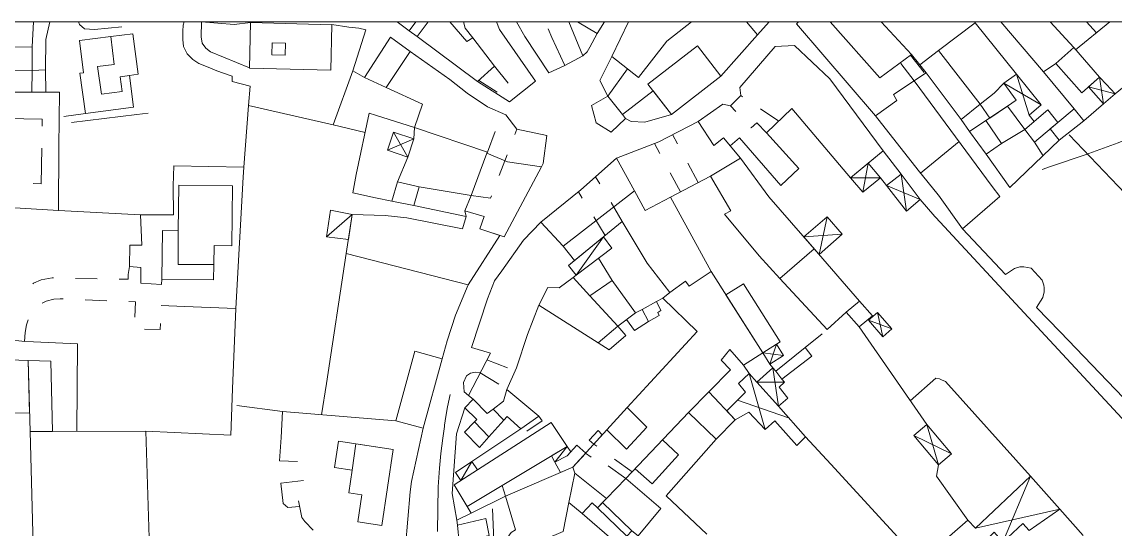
# Model space of a CAD drawing. Header units: millimetres. Extents: x 4297 to 8160, y 446 to 1634.
# Drawn here: x 7338.6 to 7588.2, y 1056.5 to 1172.2 of the extents above; entities that cross this region are included whole.
import ezdxf

# ---------------------------------------------------------------- set-up
doc = ezdxf.new("R2010")
doc.units = ezdxf.units.MM
doc.header["$LTSCALE"] = 0.1
doc.layers.add('1_CARTIGLIO', color=7, linetype='Continuous', lineweight=9)

msp = doc.modelspace()

# ---------------------------------------------------------------- linework, layer by layer
at = {"layer": '1_CARTIGLIO'}
for p, q in [((6883.88, 1172.25), (7739.84, 1172.25)), ((7341.03, 1166.57, 219.14), (7341.31, 1172.25, 219.14)), ((7344.14, 1168.24), (7345.05, 1172.25)), ((7351.55, 1172.25), (7351.78, 1171.64)), ((7351.78, 1171.64), (7352.93, 1170.69)), ((7352.93, 1170.69), (7355.24, 1170.48)), ((7355.24, 1170.48), (7361.46, 1171.11)), ((7375.41, 1170.11), (7375.49, 1171.52)), ((7375.49, 1171.52), (7375.69, 1172.25)), ((7379.61, 1168.85, 225.3), (7379.64, 1172.23, 225.3)), ((7379.64, 1172.23, 225.89), (7387.12, 1171.67, 225.89)), ((7387.12, 1171.67, 225.88), (7390.85, 1172.09, 225.88)), ((7409.44, 1171.62, 229.97), (7413.25, 1171.04, 229.97)), ((7413.25, 1171.04, 230.23), (7415.58, 1170.83, 230.23)), ((7415.58, 1170.83, 230.62), (7417.14, 1170.45, 230.62)), ((7453.46, 1168.9, 236.6), (7451.54, 1172.25, 236.6)), ((7458.78, 1170.69), (7459.63, 1168.72)), ((7466.72, 1164.48, 236.33), (7463.51, 1172.25, 236.33)), ((7506.57, 1169.26, 240.17), (7504.05, 1172.25, 240.17)), ((7509.21, 1172.25, 240.32), (7506.57, 1169.26, 240.32)), ((7571.85, 1160.82, 239.48), (7562.16, 1172.25, 239.48)), ((7578.77, 1166.37), (7573.42, 1172.25)), ((7579.2, 1165.88), (7586.98, 1172.25)), ((7583.94, 1169.76), (7581.67, 1172.25)), ((7588.2, 1155.83), (7608.12, 1172.25)), ((7344.05, 1161.3), (7344.14, 1168.24)), ((7375.41, 1168.26), (7375.41, 1170.11)), ((7375.55, 1166.64), (7375.41, 1168.26)), ((7379.79, 1167.4, 225.32), (7379.61, 1168.85, 225.32)), ((7417.14, 1170.45, 230.94), (7414.23, 1161.07, 230.94)), ((7442.66, 1158.64, 232.75), (7428.88, 1168.9, 232.75)), ((7458.96, 1160.64, 236.61), (7453.46, 1168.9, 236.61)), ((7459.63, 1168.72, 236.33), (7462.57, 1162.31, 236.33)), ((7469.99, 1169.6, 236.66), (7468.31, 1166.45, 236.66)), ((7498.2, 1159.85), (7506.57, 1169.26)), ((7376.41, 1164.94), (7375.55, 1166.64)), ((7380.67, 1166.29, 225.32), (7379.79, 1167.4, 225.32)), ((7381.73, 1165.38, 225.32), (7380.67, 1166.29, 225.32)), ((7468.31, 1166.45, 236.55), (7467.66, 1165.4, 236.55)), ((7377.64, 1163.64), (7376.41, 1164.94)), ((7379.08, 1162.76), (7377.64, 1163.64)), ((7390.59, 1161.73, 225.42), (7381.73, 1165.38, 225.42)), ((7462.57, 1162.31, 236.33), (7466.72, 1164.48, 236.33)), ((7467.66, 1165.4, 236.45), (7466.72, 1164.48, 236.45)), ((7541.53, 1164.65), (7544.64, 1160.73)), ((7381.14, 1161.9), (7379.08, 1162.76)), ((7383.13, 1161.11), (7381.14, 1161.9)), ((7386.41, 1159.98), (7383.13, 1161.11)), ((7414.23, 1161.07), (7409.71, 1148.78)), ((7414.23, 1161.07, 230.91), (7416.9, 1159.54, 230.91)), ((7446.55, 1162.17), (7449.67, 1158.26)), ((7462.57, 1162.31, 236.35), (7458.96, 1160.64, 236.35)), ((7542.35, 1158.81), (7539.32, 1162.78)), ((7574.67, 1162.75, 239.47), (7571.85, 1160.82, 239.47)), ((7578.88, 1152.43), (7571.85, 1160.82)), ((7386.63, 1159.9), (7386.41, 1159.98)), ((7386.63, 1158.64), (7386.63, 1159.9)), ((7390.78, 1157.55), (7386.63, 1158.64)), ((7442.95, 1158.9), (7447.17, 1156.22)), ((7542.35, 1158.81, 236.29), (7560.17, 1134.67, 236.29)), ((7347.2, 1156.19, 216.35), (7330.02, 1156.22, 216.35)), ((7347.1, 1143.72, 218.09), (7347.2, 1156.19, 218.09)), ((7390.39, 1153.17), (7390.78, 1157.55)), ((7389.3, 1139.11), (7390.39, 1153.17)), ((7409.71, 1148.78), (7390.39, 1153.17)), ((7472.45, 1155.33), (7468.72, 1153.21)), ((7468.72, 1153.21), (7469.72, 1149.21)), ((7475.76, 1151.13, 237.52), (7472.45, 1155.33, 237.52)), ((7501.67, 1151.8), (7500.44, 1153.12)), ((7503.13, 1155.19), (7502.76, 1155.44)), ((7581.06, 1149.7), (7585.6, 1153.59)), ((7353.15, 1151.32), (7348.19, 1150.7)), ((7349.98, 1149.32), (7364.87, 1151.11)), ((7364.87, 1151.11), (7367.46, 1151.42)), ((7417.96, 1151.42), (7414.95, 1137.45)), ((7419.4, 1150.96), (7417.96, 1151.42)), ((7428.28, 1148.12), (7419.4, 1150.96)), ((7511.44, 1149.62), (7507.29, 1152.4)), ((7543.24, 1138.39, 236.75), (7533.53, 1150.81, 236.75)), ((7334.93, 1150.24), (7343.31, 1150.09)), ((7343.31, 1150.09), (7343.28, 1148.47)), ((7409.71, 1148.78), (7417.01, 1147.03)), ((7428.12, 1145.56), (7428.28, 1148.12)), ((7469.72, 1149.21), (7473.18, 1147.08)), ((7473.18, 1147.08), (7476.48, 1150.22)), ((7505.1, 1148.08), (7505.06, 1148.13)), ((7506.42, 1149.23), (7505.1, 1148.08)), ((7508.67, 1146.97), (7506.42, 1149.23)), ((7553.06, 1149.97), (7555.01, 1147.27)), ((7444.91, 1142.56), (7446.67, 1147.24)), ((7451.19, 1146.58), (7451.66, 1147.81)), ((7488.32, 1144.41), (7487.19, 1146.54)), ((7593.77, 1129.65), (7577.73, 1146.49)), ((7343.19, 1143.47), (7343.04, 1135.28)), ((7346.98, 1129.22, 218.04), (7347.1, 1143.72, 218.04)), ((7484.26, 1142.26), (7483.04, 1144.52)), ((7552.59, 1144.94, 237.3), (7543.78, 1137.72, 237.3)), ((7564.22, 1134.49), (7575.46, 1145.23)), ((7569.78, 1144.82), (7571.77, 1141.7)), ((7424.42, 1135.74), (7426.75, 1141.42)), ((7447.61, 1137.24), (7449.4, 1141.91)), ((7558.76, 1142.06), (7564.22, 1134.49)), ((7373.31, 1139.42), (7373.21, 1134.82)), ((7389.3, 1139.11), (7373.31, 1139.42)), ((7389.17, 1136.8, 224.49), (7389.3, 1139.11, 224.49)), ((7493.03, 1135.58), (7490.68, 1139.99)), ((7547.82, 1132.79, 237.42), (7543.24, 1138.39, 237.42)), ((7387.46, 1106.85, 224.51), (7389.17, 1136.8, 224.51)), ((7414.95, 1137.45), (7414.18, 1133.22)), ((7470.57, 1135.3), (7469.6, 1136.91)), ((7489.01, 1133.46), (7486.63, 1137.85)), ((7343.04, 1135.28), (7341.24, 1135.38)), ((7373.24, 1128.26, 223.48), (7373.21, 1134.82, 223.48)), ((7414.18, 1133.22), (7419.4, 1132.15)), ((7466.57, 1132.05), (7465.7, 1133.48)), ((7560.17, 1134.67, 236.14), (7561.87, 1132.38, 236.14)), ((7419.4, 1132.15), (7423.09, 1131.39)), ((7441.21, 1132.65), (7445.63, 1132.07)), ((7445.63, 1132.07), (7445.83, 1132.57)), ((7475.72, 1126.73), (7473.14, 1131.02)), ((7547.09, 1127.89), (7543.73, 1131.71)), ((7547.89, 1132.7, 236.39), (7547.82, 1132.79, 236.39)), ((7553.36, 1125.06, 236.39), (7547.89, 1132.7, 236.39)), ((7561.87, 1132.38, 235.97), (7553.36, 1125.06, 235.97)), ((7331.51, 1130.17, 217.97), (7346.98, 1129.22, 217.97)), ((7346.98, 1129.22), (7365.72, 1128.24)), ((7365.72, 1128.24, 223.39), (7369.07, 1128.25, 223.39)), ((7366.06, 1121.33, 223.31), (7365.72, 1128.24, 223.31)), ((7369.07, 1128.25, 223.48), (7373.24, 1128.26, 223.48)), ((7471.8, 1123.53), (7469.18, 1127.79)), ((7547.3, 1127.65), (7547.09, 1127.89)), ((7567.48, 1105.88), (7547.3, 1127.65)), ((7563.21, 1114.66, 235.97), (7553.36, 1125.06, 235.97)), ((7363.24, 1116.45, 222.94), (7363.32, 1121.3, 222.94)), ((7363.32, 1121.3, 223.26), (7366.06, 1121.33, 223.26)), ((7412.71, 1119.4), (7408.17, 1089.74)), ((7473.43, 1113.26), (7470.31, 1118.34)), ((7363.24, 1116.45), (7362.88, 1114.63)), ((7365.77, 1116.21, 223.52), (7363.24, 1116.45, 223.52)), ((7365.79, 1112.62, 223.54), (7365.77, 1116.21, 223.54)), ((7565.25, 1115.97, 235.46), (7564.55, 1115.55, 235.46)), ((7566.5, 1116.35, 235.45), (7565.25, 1115.97, 235.45)), ((7567.39, 1116.41, 235.42), (7566.5, 1116.35, 235.42)), ((7569.02, 1116.08, 235.4), (7567.39, 1116.41, 235.4)), ((7343.06, 1113.43), (7341.32, 1112.64)), ((7345.59, 1113.83), (7343.06, 1113.43)), ((7345.86, 1113.83), (7345.59, 1113.83)), ((7355.86, 1113.67), (7350.86, 1113.75)), ((7362.92, 1113.55), (7360.86, 1113.58)), ((7362.88, 1114.63), (7362.92, 1113.55)), ((7370.62, 1113.58, 223.53), (7370.54, 1112.33, 223.53)), ((7564.55, 1115.55, 235.46), (7563.21, 1114.66, 235.46)), ((7571.95, 1112.22, 234.75), (7571.57, 1113.33, 234.75)), ((7341.32, 1112.64), (7341.11, 1112.49)), ((7370.54, 1112.33, 223.54), (7365.79, 1112.62, 223.54)), ((7437.6, 1105.38), (7440.55, 1112.24)), ((7571.69, 1109.38, 234.75), (7572.01, 1110.65, 234.75)), ((7572.01, 1111.58, 234.75), (7571.95, 1112.22, 234.75)), ((7572.01, 1110.65, 234.75), (7572.01, 1111.58, 234.75)), ((7343.27, 1108.05), (7344.21, 1108.58)), ((7344.21, 1108.58), (7345.91, 1109.02)), ((7345.91, 1109.02), (7347.35, 1109.07)), ((7347.35, 1109.07), (7348.07, 1109.05)), ((7353.06, 1108.85), (7358.06, 1108.64)), ((7363.06, 1108.44), (7364.56, 1108.39)), ((7364.56, 1108.39), (7364.4, 1104.89)), ((7483.54, 1108.44), (7484.99, 1109.25)), ((7570.28, 1107.12, 234.74), (7571.69, 1109.38, 234.74)), ((7375.74, 1107.33), (7370.41, 1107.55)), ((7387.46, 1106.85), (7375.74, 1107.33)), ((7386.76, 1088.58), (7387.46, 1106.85)), ((7478.72, 1105.88), (7480.28, 1106.61)), ((7587.87, 1083.88), (7567.48, 1105.88)), ((7575.65, 1101.53, 234.74), (7570.28, 1107.12, 234.74)), ((7339.41, 1101.37), (7339.7, 1103.17)), ((7339.7, 1103.17), (7340.1, 1104.27)), ((7370.25, 1102.05), (7370.29, 1103.43)), ((7435.71, 1099.51), (7437.6, 1105.38)), ((7476.67, 1104.33), (7478.53, 1101.87)), ((7478.53, 1101.87), (7481.67, 1103.92)), ((7339.24, 1099.37), (7339.41, 1101.37)), ((7366.63, 1102.17), (7370.25, 1102.05)), ((7517.46, 1097.99), (7521.35, 1101.12)), ((7529.76, 1102.65), (7545.23, 1080.39)), ((7596.44, 1079.9, 234.41), (7575.65, 1101.53, 234.41)), ((7341.3, 1099.26, 215.33), (7339.32, 1099.36, 215.33)), ((7351.35, 1098.78, 215.48), (7341.3, 1099.26, 215.48)), ((7351.16, 1078.83, 216.25), (7351.35, 1098.78, 216.25)), ((7444.82, 1095.15), (7449.48, 1093.34)), ((7503.41, 1093.93), (7504.68, 1092.04)), ((7509.38, 1094.19), (7510.08, 1093.37)), ((7439.45, 1089.98), (7440.17, 1091.51)), ((7440.17, 1091.51), (7441.09, 1092.11)), ((7441.09, 1092.11), (7442.13, 1092.36)), ((7442.13, 1092.36), (7443.29, 1092.23)), ((7443.29, 1092.23), (7447.53, 1089.58)), ((7547.3, 1091), (7541.46, 1085.83)), ((7548.1, 1090.84), (7547.3, 1091)), ((7548.62, 1090.62), (7548.1, 1090.84)), ((7386.35, 1077.99), (7386.76, 1088.58)), ((7408.17, 1089.74), (7407.08, 1082.65)), ((7439.61, 1087.85), (7439.45, 1089.98)), ((7549.53, 1090.23), (7548.62, 1090.62)), ((7568.87, 1068.62), (7549.53, 1090.23)), ((7435.84, 1084.44, 230.41), (7436.39, 1087.28, 230.41)), ((7440.57, 1087.05), (7439.61, 1087.85)), ((7398.14, 1083.39, 225.63), (7387.7, 1084.75, 225.63)), ((7397.81, 1077.43, 227.1), (7398.14, 1083.39, 227.1)), ((7398.14, 1083.39), (7419.4, 1081.64)), ((7435.46, 1082.21, 230.63), (7435.84, 1084.44, 230.63)), ((7437.88, 1078.31, 233.81), (7439.8, 1084.24, 233.81)), ((7602.96, 1067.6), (7587.87, 1083.88)), ((7419.4, 1081.64), (7423.98, 1081.27)), ((7435.14, 1080.22, 230.63), (7435.46, 1082.21, 230.63)), ((7453.95, 1078.86), (7457.42, 1081.24)), ((7457.42, 1081.24), (7456.68, 1082.33)), ((7366.98, 1078.86), (7386.35, 1077.99)), ((7430.28, 1079.54, 228.67), (7427.6, 1067.41, 228.67)), ((7434.74, 1077.33, 230.63), (7435.1, 1079.97, 230.63)), ((7435.1, 1079.97, 230.63), (7435.14, 1080.22, 230.63)), ((7436.89, 1064.65, 233.7), (7437.88, 1078.31, 233.7)), ((7441.38, 1071.96), (7452.53, 1079.43)), ((7397.42, 1072.15, 227.25), (7397.81, 1077.43, 227.25)), ((7434.32, 1073.81, 230.63), (7434.74, 1077.33, 230.63)), ((7469.87, 1075.47), (7469.21, 1075.95)), ((7488.52, 1073.46), (7484.91, 1076.88)), ((7497.18, 1077.08), (7485.75, 1064.12)), ((7523.29, 1071.34), (7517.52, 1077.58)), ((7433.99, 1070.43, 230.67), (7434.32, 1073.81, 230.67)), ((7468.61, 1072.94), (7467.35, 1073.9)), ((7482.56, 1066.9), (7488.52, 1073.46)), ((7401.6, 1071.99, 226.99), (7397.42, 1072.15, 226.99)), ((7476.51, 1068.08), (7472.46, 1071)), ((7477.96, 1069.6), (7473.92, 1072.53)), ((7543.65, 1049.3), (7523.29, 1071.34)), ((7547.88, 1071.23), (7547.42, 1068.63)), ((7433.7, 1066.22, 230.68), (7433.99, 1070.43, 230.68)), ((7478.64, 1070.31), (7482.56, 1066.9)), ((7547.42, 1068.63), (7554.58, 1058.56)), ((7397.73, 1067.02, 228.64), (7402.96, 1067.62, 228.64)), ((7398.29, 1062.36, 228.64), (7397.73, 1067.02, 228.64)), ((7433.6, 1061.11, 230.68), (7433.7, 1066.22, 230.68)), ((7427.31, 1065.08, 228.28), (7426.25, 1052.59, 228.28)), ((7437.96, 1058.58, 233.68), (7436.89, 1064.65, 233.68)), ((7485.75, 1064.12), (7495.02, 1055.4)), ((7399.34, 1061.46, 228.55), (7398.29, 1062.36, 228.55)), ((7402.06, 1061.68, 228.62), (7399.34, 1061.46, 228.62)), ((7402.56, 1059.22, 228.55), (7401.81, 1062.96, 228.55)), ((7433.56, 1056, 230.67), (7433.6, 1061.11, 230.67)), ((7446.06, 1061.19), (7446.37, 1053.96)), ((7575.59, 1061.1), (7580.91, 1055.06)), ((7403.23, 1058.29, 228.55), (7402.56, 1059.22, 228.55)), ((7405.14, 1056.31, 228.55), (7403.23, 1058.29, 228.55)), ((7441.21, 1060.19, 233.68), (7437.96, 1058.58, 233.68)), ((7438.07, 1057.44), (7437.96, 1058.58))]:
    msp.add_line(p, q, dxfattribs=at)
for points in [[(7379.64, 1172.23), (7379.29, 1172.25)], [(7390.59, 1161.72), (7390.85, 1172.09), (7409.44, 1171.61), (7409.17, 1161.24), (7390.59, 1161.72)], [(7428.55, 1172.25), (7427.07, 1170.23), (7424.34, 1172.25)], [(7428.55, 1172.25), (7427.07, 1170.23), (7428.88, 1168.9)], [(7428.88, 1168.9), (7431.37, 1172.25)], [(7439.44, 1172.25), (7439.85, 1170.85), (7441.61, 1168.58), (7440.25, 1167.79), (7436.32, 1172.25)], [(7455.92, 1158.72), (7449.95, 1153.99), (7442.66, 1158.64), (7446.55, 1162.17), (7441.61, 1168.58), (7439.85, 1170.85), (7439.44, 1172.25)], [(7447, 1172.25), (7447.67, 1170.49), (7455.92, 1158.72)], [(7465.5, 1172.25), (7469.99, 1169.6), (7471.62, 1172.25)], [(7473.34, 1164.39), (7479.45, 1159.56), (7485.89, 1167.86), (7491.49, 1172.25)], [(7477.11, 1172.25), (7473.34, 1164.39)], [(7515.45, 1171.81), (7515.93, 1172.25)], [(7523.14, 1172.25), (7534.48, 1159.48), (7541.74, 1164.8), (7543.61, 1162.45), (7545.09, 1160.59), (7537.59, 1155.68), (7538.42, 1154.33), (7533.53, 1150.81), (7515.45, 1171.81)], [(7556.13, 1172.25), (7556.29, 1172.05), (7547.93, 1165.72), (7543.61, 1162.45), (7541.74, 1164.8), (7534.78, 1172.25)], [(7565.68, 1160.29), (7562.8, 1158.26), (7560.62, 1156), (7557.45, 1153.48), (7547.93, 1165.72), (7556.29, 1172.05), (7565.68, 1160.29)], [(7660.41, 1172.25), (7658.91, 1171.51), (7651.28, 1168.69), (7643.2, 1165.54), (7635.78, 1162.22), (7628.38, 1159.17), (7620.28, 1156.29), (7612.17, 1153.56), (7604.4, 1150.83), (7596.31, 1147.83), (7588.9, 1144.69), (7581.4, 1141.9), (7573.49, 1139.29), (7571.55, 1138.55)], [(7353.15, 1151.32), (7364.14, 1152.78), (7363.18, 1160.04), (7361.08, 1159.73), (7361.56, 1156.36), (7356.84, 1155.75), (7355.94, 1162.06), (7359.73, 1162.54), (7358.95, 1168.91), (7351.78, 1167.97), (7352.74, 1160.65), (7351.91, 1160.54), (7353.15, 1151.32)], [(7355.94, 1162.06), (7356.84, 1155.75), (7361.56, 1156.36), (7361.08, 1159.73), (7363.18, 1160.04), (7365.17, 1160.33), (7363.97, 1169.56), (7358.95, 1168.91), (7359.73, 1162.54), (7355.94, 1162.06)], [(7416.9, 1159.54), (7422.78, 1168.74), (7427.3, 1165.53), (7421.83, 1157.28), (7416.9, 1159.54)], [(7308.53, 1167.27), (7308.57, 1164.5), (7314.44, 1164.58), (7314.59, 1160.9), (7341.03, 1161.15), (7341.03, 1166.57), (7325.03, 1166.4), (7324.32, 1165.88), (7323.77, 1165.52), (7317.92, 1165.53), (7317.09, 1165.88), (7316.18, 1166.53), (7315.5, 1167.4), (7308.53, 1167.27)], [(7395.67, 1164.74), (7395.76, 1167.46), (7398.83, 1167.36), (7398.75, 1164.65), (7395.67, 1164.74)], [(7481.58, 1158.07), (7486.92, 1151.15), (7498.2, 1159.85), (7492.85, 1166.77), (7481.58, 1158.07)], [(7502.53, 1157.26), (7502.76, 1155.44), (7500.44, 1153.12), (7498.67, 1153.5), (7493, 1149.55), (7496.6, 1144.06), (7498.84, 1145.77), (7500.34, 1143.96), (7502.46, 1145.78), (7511.94, 1134.96), (7516.03, 1138.81), (7508.67, 1146.97), (7514.43, 1152.48), (7527.81, 1136.69), (7535.3, 1142.86), (7523.13, 1159.27), (7515.03, 1166.87), (7510.62, 1166.63), (7502.53, 1157.26)], [(7545.09, 1160.59), (7543.61, 1162.45), (7547.93, 1165.72), (7557.45, 1153.48), (7553.06, 1149.97), (7545.09, 1160.59)], [(7574.67, 1162.75), (7578.77, 1166.37), (7584.69, 1159.67), (7580.6, 1156.05), (7574.67, 1162.75)], [(7449.5, 1140.34), (7457.24, 1139.18), (7457.65, 1139.96), (7458.45, 1146.37), (7451.66, 1147.81), (7449.13, 1151.05), (7444.95, 1152.9), (7440.31, 1155.97), (7436.37, 1159.08), (7427.3, 1165.53), (7421.83, 1157.28), (7430.1, 1153.5), (7428.28, 1148.12), (7444.91, 1142.56), (7444.8, 1142.27), (7449.5, 1140.34)], [(7470.6, 1158.87), (7473.34, 1164.39), (7476.92, 1161.56), (7472.45, 1155.33), (7470.6, 1158.87)], [(7340.93, 1156.2), (7341.03, 1161.15)], [(7341.03, 1161.15), (7344.05, 1161.3), (7344.08, 1156.19)], [(7557.45, 1153.48), (7559.59, 1150.32), (7563.62, 1153.02), (7565.64, 1154.38), (7562.8, 1158.26), (7560.62, 1156), (7557.45, 1153.48)], [(7562.8, 1158.26), (7565.64, 1154.38), (7563.62, 1153.03), (7567.61, 1147.69), (7569.72, 1149.49), (7568.62, 1151), (7571.33, 1153.31), (7565.68, 1160.29), (7562.8, 1158.26)], [(7571.33, 1153.31), (7562.8, 1158.26)], [(7568.62, 1151), (7565.68, 1160.29)], [(7586.24, 1157.98), (7584.69, 1159.67), (7582.18, 1157.46), (7585.6, 1153.59), (7588.21, 1155.84), (7586.24, 1157.98)], [(7585.6, 1153.59), (7584.69, 1159.67)], [(7477.77, 1149.51), (7480.88, 1149.36), (7486.92, 1151.15), (7482.77, 1156.53), (7475.76, 1151.13), (7476.48, 1150.22), (7477.77, 1149.51)], [(7588.21, 1155.84), (7582.17, 1157.44)], [(7567.61, 1147.69), (7562.25, 1144.52), (7558.74, 1149.76), (7563.62, 1153.02), (7567.61, 1147.69)], [(7569.78, 1144.82), (7567.61, 1147.69), (7572.85, 1152.15), (7575.15, 1149.31), (7569.78, 1144.82)], [(7575.15, 1149.31), (7573.38, 1147.83), (7575.46, 1145.23), (7581.06, 1149.7), (7578.88, 1152.43), (7575.15, 1149.31)], [(7495.82, 1137.06), (7502.67, 1141.14), (7498.84, 1145.77), (7496.6, 1144.06), (7493, 1149.55), (7484.06, 1144.91), (7474.38, 1141.16), (7478.49, 1133.68), (7480.93, 1129.24), (7486.75, 1132.26), (7495.82, 1137.06)], [(7555.01, 1147.27), (7558.74, 1149.76), (7562.25, 1144.52), (7558.76, 1142.06), (7555.01, 1147.27)], [(7426.75, 1141.42), (7422.1, 1142.96), (7423.47, 1147.09), (7428.12, 1145.56), (7426.75, 1141.42)], [(7423.47, 1147.09), (7426.75, 1141.42)], [(7422.1, 1142.96), (7428.12, 1145.56)], [(7444.8, 1142.27), (7449.49, 1140.34), (7457.24, 1139.18), (7448.74, 1123.18), (7443.17, 1125.03), (7444.17, 1127.82), (7439.8, 1129.12), (7441.21, 1132.65), (7444.8, 1142.27)], [(7466.26, 1133.93), (7457.12, 1126.6), (7462.24, 1121.1), (7478.49, 1133.68), (7474.38, 1141.16), (7466.26, 1133.93)], [(7506.93, 1118.91), (7511.71, 1113.74), (7519.49, 1120.5), (7509.16, 1132.35), (7502.67, 1141.14), (7495.82, 1137.06), (7500.47, 1129.14), (7499.06, 1128.41), (7506.93, 1118.91)], [(7539.35, 1137.5), (7536.05, 1134.9), (7534.64, 1136.7), (7531.88, 1140.05), (7535.3, 1142.87), (7539.35, 1137.5)], [(7527.81, 1136.69), (7530.62, 1133.39), (7534.64, 1136.7), (7531.88, 1140.05), (7527.81, 1136.69)], [(7530.62, 1133.39), (7531.88, 1140.05)], [(7423.09, 1131.39), (7424.42, 1135.74), (7429.38, 1134.6), (7428.14, 1130.34), (7423.09, 1131.39)], [(7534.64, 1136.7), (7527.81, 1136.69)], [(7536.05, 1134.9), (7539.35, 1137.5), (7543.73, 1131.71), (7540.58, 1129.1), (7536.05, 1134.9)], [(7540.58, 1129.1), (7539.35, 1137.5)], [(7374.32, 1124.61), (7374.48, 1135.03), (7386.75, 1134.84), (7386.55, 1121.17), (7382.52, 1121.23), (7382.45, 1116.94), (7374.31, 1116.94), (7374.32, 1124.61)], [(7428.14, 1130.34), (7429.38, 1134.6), (7441.21, 1132.65), (7439.8, 1129.12), (7440.06, 1127.86), (7428.14, 1130.34)], [(7481.36, 1117.2), (7486.55, 1110.52), (7490.13, 1113.07), (7490.96, 1111.98), (7496.01, 1115.33), (7486.75, 1132.26), (7480.93, 1129.24), (7478.49, 1133.68), (7462.24, 1121.1), (7464.8, 1117.81), (7475.72, 1126.73), (7481.36, 1117.2)], [(7536.05, 1134.9), (7543.73, 1131.71)], [(7414.03, 1128.31), (7409.09, 1129.33), (7408.21, 1123.25), (7413.18, 1122.58), (7414.03, 1128.31)], [(7409.09, 1129.33), (7414.03, 1128.31), (7413.18, 1122.58), (7408.21, 1123.25), (7409.09, 1129.33)], [(7408.21, 1123.25), (7414.03, 1128.31)], [(7412.7, 1119.4), (7414.03, 1128.31), (7421.59, 1128.06), (7426.53, 1127.54), (7439.2, 1125.06), (7440.06, 1127.86), (7439.8, 1129.12), (7444.17, 1127.82), (7443.17, 1125.03), (7447.79, 1123.5), (7440.55, 1112.24), (7412.7, 1119.4)], [(7454.1, 1100.94), (7456.63, 1107.61), (7458.75, 1111.69), (7461.34, 1111.59), (7464.47, 1113.95), (7465.15, 1114.46), (7463.45, 1116.71), (7464.8, 1117.81), (7462.24, 1121.1), (7457.12, 1126.6), (7453.18, 1122.43), (7448.19, 1115.45), (7446.53, 1113.18), (7444.95, 1109.04), (7441.26, 1097.99), (7445.63, 1096.68), (7440.57, 1087.05), (7441.66, 1086.18), (7444.87, 1082.89), (7446.22, 1083.93), (7448.58, 1085.76), (7449.38, 1088.43), (7451.56, 1093.31), (7454.1, 1100.94)], [(7517.15, 1123.18), (7522.46, 1127.8), (7525.94, 1123.8), (7520.64, 1119.18), (7517.15, 1123.18)], [(7522.46, 1127.8), (7520.64, 1119.18)], [(7382.4, 1113.4), (7382.45, 1116.94), (7374.31, 1116.94), (7374.32, 1124.61), (7370.77, 1124.65), (7370.62, 1113.58), (7382.4, 1113.4)], [(7471.46, 1123.25), (7473.3, 1120.6), (7465.15, 1114.46), (7463.45, 1116.71), (7471.46, 1123.25)], [(7465.15, 1114.46), (7471.46, 1123.25)], [(7525.94, 1123.8), (7517.15, 1123.18)], [(7522.52, 1102.06), (7526.86, 1106.01), (7529.88, 1108.58), (7519.49, 1120.5), (7511.71, 1113.74), (7522.52, 1102.06)], [(7571.57, 1113.33), (7569.02, 1116.08)], [(7470.22, 1099.04), (7474.66, 1102.81), (7468.31, 1109.77), (7464.47, 1113.95), (7461.34, 1111.59), (7458.75, 1111.69), (7456.63, 1107.61), (7470.22, 1099.04)], [(7496.01, 1115.33), (7490.96, 1111.98), (7490.13, 1113.07), (7486.55, 1110.52), (7484.99, 1109.25), (7492.82, 1101.61), (7476.79, 1084.32), (7481.35, 1079.79), (7476.68, 1074.82), (7472.17, 1079.22), (7464.42, 1070.66), (7464.87, 1069.29), (7472.13, 1063.55), (7476.51, 1068.08), (7490.85, 1083.11), (7495.47, 1087.83), (7500.38, 1092.86), (7498.27, 1095.1), (7500.28, 1097.52), (7503.41, 1093.93), (7507.78, 1096.72), (7496.01, 1115.33)], [(7474.66, 1102.81), (7478.72, 1105.88), (7473.43, 1113.26), (7468.31, 1109.77), (7474.66, 1102.81)], [(7507.78, 1096.72), (7511.74, 1099.24), (7503.4, 1112.51), (7499.38, 1109.99), (7507.78, 1096.72)], [(7483.54, 1108.44), (7484.52, 1106.41), (7483.82, 1105.96), (7484.15, 1105.31), (7481.67, 1103.92), (7480.28, 1106.61), (7483.54, 1108.44)], [(7529.76, 1102.65), (7532.86, 1105.17), (7529.88, 1108.58), (7526.86, 1106.01), (7529.76, 1102.65)], [(7531.92, 1104.22), (7533.98, 1105.99), (7537.23, 1102.22), (7535.17, 1100.44), (7531.92, 1104.22)], [(7533.98, 1105.99), (7535.17, 1100.44)], [(7537.23, 1102.22), (7531.92, 1104.22)], [(7474.66, 1102.81), (7476.56, 1100.72), (7472.74, 1097.46), (7470.22, 1099.04), (7474.66, 1102.81)], [(7339.32, 1099.36), (7335.17, 1099.82)], [(7435.71, 1099.51), (7434.63, 1095.4)], [(7507.78, 1096.72), (7509.38, 1094.19), (7512.5, 1096.14), (7510.9, 1098.71), (7507.78, 1096.72)], [(7509.38, 1094.19), (7510.9, 1098.71)], [(7275.03, 1061.98), (7274.66, 1081.45), (7270.89, 1081.33), (7270.89, 1085.06), (7269.74, 1085.04), (7269.8, 1088.17), (7274.22, 1088.16), (7274.29, 1097.24), (7304.05, 1096.31), (7340.05, 1094.99), (7340.39, 1082.96), (7304.61, 1083.24), (7304.79, 1062.85), (7275.03, 1061.98)], [(7430.28, 1079.54), (7423.98, 1081.26), (7428.32, 1097.12), (7434.63, 1095.4), (7430.28, 1079.54)], [(7512.5, 1096.14), (7507.78, 1096.72)], [(7512.15, 1090.78), (7510.74, 1092.55), (7517.46, 1097.99), (7518.96, 1096), (7512.15, 1090.78)], [(7340.05, 1094.99), (7345.23, 1094.88), (7345.65, 1078.83), (7340.5, 1078.8), (7340.05, 1094.99)], [(7506.43, 1090.08), (7511.38, 1084.58), (7513.53, 1086.4), (7511.49, 1088.91), (7512.74, 1090.05), (7512.15, 1090.78), (7510.74, 1092.55), (7510.08, 1093.37), (7506.43, 1090.08)], [(7511.38, 1084.58), (7510.08, 1093.37)], [(7501.51, 1081.49), (7504.57, 1083.26), (7508.33, 1079.26), (7510.5, 1081.27), (7515.53, 1075.63), (7517.52, 1077.58), (7511.38, 1084.58), (7506.43, 1090.08), (7504.68, 1092.04), (7502.22, 1089.78), (7503.83, 1087.78), (7499.6, 1083.5), (7501.51, 1081.49)], [(7508.33, 1079.26), (7504.68, 1092.04)], [(7449.38, 1088.43), (7448.58, 1085.76), (7446.22, 1083.93), (7448.65, 1081.37), (7449.43, 1082.24), (7452.53, 1079.43), (7456.68, 1082.33), (7449.38, 1088.43)], [(7512.74, 1090.05), (7506.43, 1090.08)], [(7448.65, 1081.37), (7446.22, 1083.93), (7444.87, 1082.89), (7441.66, 1086.18), (7439.8, 1084.24), (7442.54, 1081.56), (7442.01, 1081.03), (7445.28, 1077.59), (7448.65, 1081.37)], [(7497.18, 1077.08), (7501.51, 1081.49), (7495.47, 1087.83), (7490.85, 1083.11), (7497.18, 1077.08)], [(7513.68, 1081.96), (7502.05, 1085.98)], [(7472.17, 1079.22), (7476.68, 1074.82), (7481.35, 1079.79), (7476.79, 1084.32), (7472.17, 1079.22)], [(7440.31, 1061.72), (7437.37, 1066.67), (7459.49, 1080.89), (7463.15, 1075.36), (7440.31, 1061.72)], [(7443.1, 1075.17), (7445.28, 1077.59), (7442.01, 1081.03), (7439.66, 1078.68), (7443.1, 1075.17)], [(7340.5, 1078.8), (7345.65, 1078.83), (7366.98, 1078.86), (7368.44, 1030.26), (7357.79, 1029.49), (7356.62, 1053.22), (7345.42, 1052.96), (7341.23, 1052.86), (7340.5, 1078.8)], [(7468.17, 1076.83), (7470.19, 1079.05), (7471.15, 1078.09), (7469.2, 1075.93), (7468.17, 1076.83)], [(7545.23, 1080.39), (7542.26, 1077.89), (7547.88, 1071.23), (7550.84, 1073.73), (7545.23, 1080.39)], [(7547.88, 1071.23), (7545.23, 1080.39)], [(7410.92, 1076.58), (7414.92, 1075.98), (7414.06, 1070), (7410.02, 1070.61), (7410.92, 1076.58)], [(7410.92, 1076.58), (7423.43, 1074.7), (7420.81, 1057.36), (7415.31, 1058.2), (7416.25, 1064.34), (7413.3, 1064.79), (7414.06, 1070), (7410.02, 1070.61), (7410.92, 1076.58)], [(7420.81, 1057.36), (7415.31, 1058.2), (7416.25, 1064.34), (7413.3, 1064.79), (7414.06, 1070), (7414.92, 1075.98), (7423.43, 1074.7), (7420.81, 1057.36)], [(7464.42, 1070.66), (7467.36, 1073.9), (7465.35, 1075.72), (7463.16, 1073.3), (7460.32, 1071.83), (7461.58, 1069.44), (7464.42, 1070.66)], [(7542.26, 1077.89), (7550.84, 1073.73)], [(7460.32, 1071.83), (7463.16, 1073.3), (7463.96, 1074.18), (7463.15, 1075.36), (7459.59, 1073.23), (7460.32, 1071.83)], [(7463.15, 1075.36), (7460.32, 1071.83)], [(7437.6, 1069.48), (7441.38, 1071.96), (7442.68, 1070.08), (7438.84, 1067.62), (7437.6, 1069.48)], [(7441.38, 1071.96), (7438.85, 1067.62)], [(7449.05, 1064.08), (7451.37, 1056.38), (7450.31, 1055.74), (7449.61, 1054.72), (7449.32, 1053.54), (7449.31, 1052.46), (7449.41, 1051.34), (7450.11, 1048.82), (7453.11, 1049.83), (7455.51, 1052.64), (7458.13, 1054.23), (7462.19, 1056.04), (7463.53, 1062.63), (7464.87, 1069.29), (7464.42, 1070.66), (7449.05, 1064.08)], [(7464.87, 1069.29), (7463.53, 1062.63), (7466.57, 1060.12), (7468.84, 1062.51), (7470.02, 1061.37), (7472.13, 1063.55), (7464.87, 1069.29)], [(7546.81, 1051.83), (7549.17, 1048.77), (7555.02, 1054.21), (7556.9, 1052.07), (7560.61, 1055.83), (7562.59, 1053.56), (7567.13, 1057.86), (7568.62, 1056.23), (7575.59, 1061.1), (7568.87, 1068.62), (7556.33, 1056.73), (7554.58, 1058.56), (7546.81, 1051.83)], [(7562.59, 1053.56), (7568.87, 1068.62)], [(7427.6, 1067.41), (7427.31, 1065.08)], [(7441.21, 1060.19), (7449.05, 1064.08), (7448.32, 1066.5), (7440.31, 1061.72), (7441.21, 1060.19)], [(7477.88, 1056.18), (7471.23, 1062.62), (7472.13, 1063.55), (7476.51, 1068.08), (7484.48, 1061.24), (7479.3, 1054.99), (7477.88, 1056.18)], [(7466.67, 1046.11), (7473.93, 1053.69), (7466.57, 1060.12), (7463.53, 1062.63), (7462.19, 1056.04), (7458.13, 1054.23), (7466.67, 1046.11)], [(7477.88, 1056.18), (7471.23, 1062.62), (7470.02, 1061.37), (7476.72, 1054.92), (7477.88, 1056.18)], [(7556.33, 1056.73), (7575.59, 1061.1)], [(7438.46, 1053.51), (7445.35, 1055.12), (7444.59, 1059), (7438.07, 1057.44), (7438.46, 1053.51)]]:
    msp.add_lwpolyline(points, dxfattribs=at)

doc.saveas('drawing.dxf')
